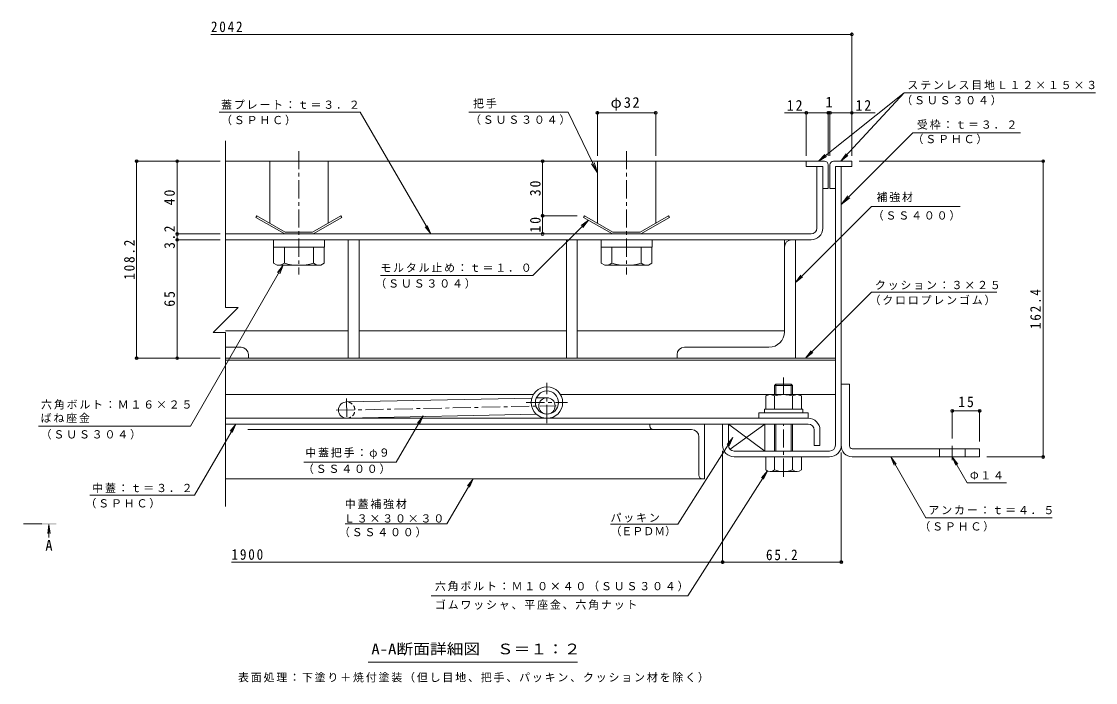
# Model space of a CAD drawing. Units: millimetres on the paper, enlarged 10 times, with parts at other scales. Extents: x -2686 to 2789, y -1962 to 1831.
# Drawn here: x -161 to 2789, y 16 to 1831 of the extents above; entities that cross this region are included whole.
import ezdxf
from ezdxf.enums import TextEntityAlignment as Align

# ---------------------------------------------------------------- set-up
doc = ezdxf.new("R2010")
doc.units = ezdxf.units.MM
doc.header["$LTSCALE"] = 10
doc.header["$PDMODE"] = 32
doc.header["$PDSIZE"] = 8
doc.linetypes.add('CHAIN1', pattern=[8, 5, -1, 1, -1])
doc.linetypes.add('DASHED1', pattern=[1.8, 1.2, -0.6])
for name, color, linetype, lineweight in [('0-2_仕上', 4, 'Continuous', 9), ('0-5_寸法', 7, 'Continuous', 9), ('D-1', 2, 'Continuous', 9), ('D-2', 3, 'Continuous', 9), ('D-3', 4, 'Continuous', 9), ('D-5', 7, 'Continuous', 9), ('D-6', 6, 'Continuous', 9), ('D-7', 5, 'Continuous', 5), ('D-8', 5, 'Continuous', 5), ('D-9', 134, 'Continuous', 5), ('D-A', 3, 'Continuous', 9), ('D-B', 6, 'Continuous', 9), ('D-C', 2, 'Continuous', 9), ('D-D', 4, 'Continuous', 9), ('D-E', 3, 'Continuous', 9), ('D-F', 7, 'Continuous', 9)]:
    doc.layers.add(name, color=color, linetype=linetype, lineweight=lineweight)
doc.styles.add('ＭＳ ゴシック', font='')
doc.styles.get('ＭＳ ゴシック').set_extended_font_data('MS Gothic')

msp = doc.modelspace()

# ---------------------------------------------------------------- linework, layer by layer
at = {"layer": '0-2_仕上', "linetype": 'CHAIN1'}
msp.add_line((-105.4, 452.09), (-160.94, 452.09), dxfattribs=at)
at = {"layer": '0-2_仕上'}
for q in [(-88.66, 425.3), (-82.14, 425.3), (-85.4, 414.48)]:
    msp.add_line((-85.4, 450.09), q, dxfattribs=at)
msp.add_solid([(-105.4, 450.09), (-105.4, 454.09), (-65.4, 450.09), (-65.4, 454.09)], dxfattribs=at)
at = {"layer": 'D-1'}
for p, q in [((2074.84, 667.91), (2074.84, 1432.91)), ((2090.84, 1432.91), (2074.84, 1432.91)), ((2090.84, 667.91), (2090.84, 1432.91)), ((1780.84, 667.91), (1780.84, 725.91)), ((2058.84, 651.91), (1796.84, 651.91)), ((1796.84, 635.91), (1907.34, 635.91)), ((2058.84, 635.91), (1957.34, 635.91))]:
    msp.add_line(p, q, dxfattribs=at)
msp.add_lwpolyline([(1764.84, 667.91), (1764.84, 725.91), (1780.84, 725.91)], dxfattribs=at)
for centre, radius, start, end in [((1796.84, 667.91), 32, 180, 270), ((1796.84, 667.91), 16, 180, 270), ((2058.84, 667.91), 16, 270, 0), ((2058.84, 667.91), 32, 270, 0)]:
    msp.add_arc(centre, radius, start, end, dxfattribs=at)
at = {"layer": 'D-2'}
for p, q in [((2023.84, 1263.91), (2023.84, 1432.91)), ((2039.84, 1432.91), (2023.84, 1432.91)), ((2039.84, 1263.91), (2039.84, 1432.91)), ((2007.84, 1247.91), (399.84, 1247.91)), ((399.84, 1231.91), (2007.84, 1231.91))]:
    msp.add_line(p, q, dxfattribs=at)
at = {"layer": 'D-2', "linetype": 'CHAIN1'}
for p, q in [((1282.34, 728.42), (1282.34, 839.4)), ((1225.59, 785.16), (1339.08, 785.16))]:
    msp.add_line(p, q, dxfattribs=at)
at = {"layer": 'D-2'}
for radius in [43.25, 31.75]:
    msp.add_circle((1282.34, 785.16), radius, dxfattribs=at)
for radius in [32, 16]:
    msp.add_arc((2007.84, 1263.91), radius, 270, 0, dxfattribs=at)
at = {"layer": 'D-3'}
for p, q in [((2044.84, 1447.91), (399.84, 1447.91)), ((1994.84, 1447.91), (1994.84, 1432.91)), ((2069.84, 1447.91), (2119.84, 1447.91)), ((2119.84, 1447.91), (2119.84, 1432.91)), ((1994.84, 1432.91), (2039.84, 1432.91)), ((2039.84, 1432.91), (2039.84, 1372.91)), ((2054.84, 1437.91), (2054.84, 1372.91)), ((2059.84, 1437.91), (2059.84, 1372.91)), ((2119.84, 1432.91), (2074.84, 1432.91)), ((2074.84, 1372.91), (2074.84, 1432.91)), ((2039.84, 1372.91), (2054.84, 1372.91)), ((2074.84, 1372.91), (2059.84, 1372.91)), ((485.64, 1297.91), (563.59, 1252.91)), ((716.53, 1297.91), (638.59, 1252.91)), ((1385.64, 1297.91), (1463.59, 1252.91)), ((1616.53, 1297.91), (1538.59, 1252.91)), ((639.93, 1247.91), (562.25, 1247.91)), ((563.59, 1252.91), (638.59, 1252.91)), ((1539.93, 1247.91), (1462.25, 1247.91)), ((1463.59, 1252.91), (1538.59, 1252.91))]:
    msp.add_line(p, q, dxfattribs=at)
for points in [[(485.64, 1297.91), (483.14, 1293.58), (562.25, 1247.91)], [(716.53, 1297.91), (719.03, 1293.58), (639.93, 1247.91)], [(1385.64, 1297.91), (1383.14, 1293.58), (1462.25, 1247.91)], [(1616.53, 1297.91), (1619.03, 1293.58), (1539.93, 1247.91)]]:
    msp.add_lwpolyline(points, dxfattribs=at)
for centre, start, end in [((2044.84, 1437.91), 0, 90), ((2069.84, 1437.91), 90, 180)]:
    msp.add_arc(centre, 10, start, end, dxfattribs=at)
at = {"layer": 'D-5'}
for p, q in [((2263.38, 1635.31), (2028.74, 1447.91)), ((2263.38, 1635.31), (2089.87, 1447.91)), ((2263.38, 1635.31), (2789.23, 1635.31)), ((381.99, 1582.66), (769.17, 1582.66)), ((963.46, 1247.91), (769.17, 1582.66)), ((1340.67, 1582.66), (1067.42, 1582.66)), ((1340.67, 1582.66), (1421.08, 1415.57)), ((2287.23, 1525.95), (2090.84, 1328.88)), ((2287.23, 1525.95), (2583.57, 1525.95)), ((2028.75, 1447.91), (2046.08, 1465.93)), ((2028.75, 1447.91), (2050.15, 1460.83)), ((2089.87, 1447.91), (2104.31, 1468.31)), ((2089.87, 1447.91), (2109.1, 1463.88)), ((1421.08, 1415.57), (1404.66, 1440.68)), ((1421.08, 1415.57), (1411.71, 1444.07)), ((2090.84, 1328.88), (2109.06, 1352.71)), ((2090.84, 1328.88), (2114.6, 1347.18)), ((2417.33, 1323.66), (2173.78, 1323.66)), ((963.46, 1247.91), (953.84, 1270.99)), ((1243.96, 1133.75), (1396.23, 1286.02)), ((1396.23, 1286.02), (1376.4, 1270.8)), ((1396.23, 1286.02), (1381.01, 1266.19)), ((963.46, 1247.91), (948.2, 1267.71)), ((557.91, 1161.91), (303.08, 720.53)), ((557.91, 1161.91), (542.69, 1142.08)), ((557.91, 1161.91), (548.35, 1138.81)), ((825.03, 1133.75), (1243.96, 1133.75)), ((1964.84, 1114.72), (1984.67, 1129.94)), ((2173.78, 1087.9), (1992.79, 906.91)), ((2173.78, 1087.9), (2518.32, 1087.9)), ((1992.79, 906.91), (2008.01, 926.75)), ((1992.79, 906.91), (2012.62, 922.13)), ((942.35, 748.56), (927.08, 728.76)), ((942.35, 748.56), (932.73, 725.48)), ((-113.77, 720.53), (303.08, 720.53)), ((314.67, 531.09), (427.74, 725.91)), ((427.74, 725.91), (412.48, 706.11)), ((427.74, 725.91), (418.12, 702.83)), ((1641.6, 450.78), (1793.32, 688.89)), ((1793.32, 688.89), (1777.25, 669.74)), ((1793.32, 688.89), (1782.76, 666.23)), ((2226.61, 635.91), (2236.17, 612.81)), ((2226.61, 635.91), (2323.02, 468.92)), ((2226.61, 635.91), (2241.83, 616.07)), ((2395.84, 635.91), (2405.4, 612.81)), ((2395.84, 635.91), (2411.06, 616.07)), ((2395.84, 635.91), (2436.95, 564.7)), ((1669.38, 254.78), (1887.79, 597.53)), ((1887.79, 597.53), (1871.72, 578.38)), ((1887.79, 597.53), (1877.22, 574.88)), ((1007.63, 451.96), (1079.58, 575.91)), ((1079.58, 575.91), (1064.31, 556.11)), ((1079.58, 575.91), (1069.96, 552.83)), ((2436.95, 564.7), (2545, 564.7)), ((26.95, 531.09), (314.67, 531.09)), ((728.48, 451.96), (1007.63, 451.96)), ((1457.03, 450.78), (1641.6, 450.78)), ((2323.02, 468.92), (2670.46, 468.92)), ((964.5, 254.78), (1669.38, 254.78)), ((1366.35, 72.57), (791.35, 72.57))]:
    msp.add_line(p, q, dxfattribs=at)
for points in [[(2173.78, 1323.66), (1964.84, 1114.72), (1980.06, 1134.56)], [(614.95, 621.64), (868.68, 621.64), (942.35, 748.56)]]:
    msp.add_lwpolyline(points, dxfattribs=at)
at = {"layer": 'D-6'}
for p, q in [((2074.84, 1341.9), (2074.84, 1326.9)), ((399.84, 906.91), (2074.84, 906.91)), ((399.84, 901.91), (2074.84, 901.91)), ((1244.96, 806.91), (399.84, 806.91)), ((731.87, 786.9), (1240.9, 797.55)), ((1253.21, 797.8), (1281.87, 798.4)), ((1319.72, 806.91), (1889.84, 806.91)), ((1974.84, 806.91), (2074.84, 806.91)), ((732.81, 741.91), (1253.64, 752.8)), ((1282.34, 753.4), (1282.81, 753.41)), ((1780.84, 725.91), (1780.84, 667.91)), ((1785.35, 656.76), (1880.84, 725.91))]:
    msp.add_line(p, q, dxfattribs=at)
at = {"layer": 'D-6', "linetype": 'CHAIN1'}
for p, q in [((703.82, 763.81), (1307.62, 776.44)), ((731.68, 795.91), (732.93, 736.03))]:
    msp.add_line(p, q, dxfattribs=at)
at = {"layer": 'D-6'}
msp.add_lwpolyline([(1796.84, 651.91), (1880.84, 651.91), (1880.84, 725.91), (1780.84, 725.91), (1880.84, 651.91)], dxfattribs=at)
msp.add_circle((1282.34, 775.91), 22.5, dxfattribs=at)
msp.add_arc((732.34, 764.41), 22.5, 90, 270, dxfattribs=at)
at = {"layer": 'D-6', "linetype": 'DASHED1'}
msp.add_arc((732.34, 764.41), 22.5, 270, 90, dxfattribs=at)
at = {"layer": 'D-7'}
for p, q in [((1911.4, 835.91), (1907.34, 831.85)), ((1957.34, 831.85), (1907.34, 831.85)), ((1907.34, 806.91), (1907.34, 831.85)), ((1953.28, 835.91), (1911.4, 835.91)), ((1911.4, 806.91), (1911.4, 835.91)), ((1953.28, 835.91), (1957.34, 831.85)), ((1953.28, 806.91), (1953.28, 835.91)), ((1957.34, 831.85), (1957.34, 808.41)), ((1957.34, 831.85), (1957.34, 806.91)), ((1907.34, 725.91), (1907.34, 651.91)), ((1911.4, 651.91), (1911.4, 725.91)), ((1953.28, 651.91), (1953.28, 725.91)), ((1957.34, 725.91), (1957.34, 651.91)), ((1981.34, 635.91), (1883.34, 635.91)), ((1883.34, 600.38), (1883.34, 635.91)), ((1907.34, 635.91), (1907.34, 600.38)), ((1957.34, 635.91), (1957.34, 600.38)), ((1981.34, 600.38), (1981.34, 635.91)), ((1969.34, 595.91), (1895.34, 595.91))]:
    msp.add_line(p, q, dxfattribs=at)
at = {"layer": 'D-7', "linetype": 'CHAIN1'}
for p, q in [((1932.34, 806.91), (1932.34, 853.57)), ((1932.34, 581.52), (1932.34, 725.91))]:
    msp.add_line(p, q, dxfattribs=at)
at = {"layer": 'D-7', "color": 2, "lineweight": 9}
for p, q in [((1883.26, 803.11), (1889.84, 806.91)), ((1883.26, 803.11), (1883.26, 766.91)), ((1974.84, 806.91), (1889.84, 806.91)), ((1907.8, 803.11), (1907.8, 766.91)), ((1956.87, 803.11), (1956.87, 766.91))]:
    msp.add_line(p, q, dxfattribs=at)
at = {"layer": 'D-7', "color": 134}
for p, q in [((1864.84, 756.91), (1864.84, 741.91)), ((1864.84, 756.91), (1999.84, 756.91)), ((1864.84, 741.91), (1999.84, 741.91)), ((1999.84, 756.91), (1999.84, 741.91))]:
    msp.add_line(p, q, dxfattribs=at)
at = {"layer": 'D-7', "color": 6, "lineweight": 9}
for p, q in [((1879.84, 766.91), (1879.84, 756.91)), ((1879.84, 756.91), (1984.84, 756.91))]:
    msp.add_line(p, q, dxfattribs=at)
at = {"layer": 'D-7', "color": 2, "lineweight": 9}
msp.add_lwpolyline([(1974.84, 806.91), (1981.41, 803.11), (1981.41, 766.91), (1883.26, 766.91)], dxfattribs=at)
at = {"layer": 'D-7', "color": 6, "lineweight": 9}
msp.add_lwpolyline([(1879.84, 766.91), (1984.84, 766.91), (1984.84, 756.91)], dxfattribs=at)
at = {"layer": 'D-7', "color": 2, "lineweight": 9}
for centre, radius, start, end in [((1897.74, 778.03), 28.97, 94.38438, 120), ((1894.76, 782.71), 24.21, 57.42749, 88.18784), ((1932.34, 725.7), 81.2, 72.41188, 107.5881), ((1969.91, 782.71), 24.21, 91.81215, 122.57249), ((1966.93, 778.03), 28.97, 59.99998, 85.6156)]:
    msp.add_arc(centre, radius, start, end, dxfattribs=at)
at = {"layer": 'D-7'}
for centre, radius, start, end in [((1895.34, 614.24), 18.33, 229.1022, 310.89809), ((1932.34, 667.99), 72.08, 249.70546, 290.29454), ((1969.34, 614.24), 18.33, 229.10191, 310.8978)]:
    msp.add_arc(centre, radius, start, end, dxfattribs=at)
at = {"layer": 'D-8'}
for p, q in [((399.84, 1231.91), (1964.84, 1231.91)), ((1964.84, 1231.91), (1964.84, 906.91)), ((1964.84, 906.91), (399.84, 906.91))]:
    msp.add_line(p, q, dxfattribs=at)
at = {"layer": 'D-9'}
for p, q in [((531.59, 1211.91), (531.59, 1167.4)), ((561.09, 1167.4), (561.09, 1211.91)), ((641.09, 1167.4), (641.09, 1211.91)), ((670.59, 1211.91), (670.59, 1167.54)), ((1431.58, 1211.91), (1431.58, 1167.54)), ((1461.09, 1167.4), (1461.09, 1211.91)), ((1541.09, 1167.4), (1541.09, 1211.91)), ((1570.59, 1211.91), (1570.59, 1167.4)), ((1934.84, 979.41), (1934.84, 1211.91)), ((1954.84, 1231.91), (1964.84, 1231.91)), ((1964.84, 906.91), (1964.84, 1231.91)), ((541.09, 1161.91), (531.59, 1167.4)), ((541.09, 1161.91), (660.84, 1161.91)), ((661.04, 1162.03), (670.59, 1167.54)), ((1441.13, 1162.03), (1431.58, 1167.54)), ((1561.09, 1161.91), (1441.33, 1161.91)), ((1561.09, 1161.91), (1570.59, 1167.4)), ((399.84, 936.91), (442.34, 936.91)), ((462.34, 916.91), (462.34, 906.91)), ((1639.84, 916.91), (1639.84, 906.91)), ((1892.34, 936.91), (1659.84, 936.91)), ((462.34, 906.91), (399.84, 906.91)), ((1654.84, 906.91), (1964.84, 906.91))]:
    msp.add_line(p, q, dxfattribs=at)
for centre, radius, start, end in [((1954.84, 1211.91), 20, 90, 180), ((542.38, 1196.42), 34.53, 267.86055, 302.81094), ((601.09, 1310.51), 148.6, 254.38446, 285.61554), ((659.8, 1196.42), 34.53, 237.18906, 272.13945), ((1442.37, 1196.42), 34.53, 267.86055, 302.81094), ((1501.08, 1310.51), 148.6, 254.38446, 285.61554), ((1559.8, 1196.42), 34.53, 237.18906, 272.13945), ((1892.34, 979.41), 42.5, 270, 0), ((442.34, 916.91), 20, 0, 90), ((1659.84, 916.91), 20, 90, 180)]:
    msp.add_arc(centre, radius, start, end, dxfattribs=at)
at = {"layer": 'D-A'}
for p, q in [((2000.34, 741.91), (399.84, 741.91)), ((399.84, 725.91), (2000.34, 725.91)), ((2016.34, 709.91), (2016.34, 666.91)), ((2032.34, 709.91), (2032.34, 666.91)), ((2016.34, 666.91), (2032.34, 666.91))]:
    msp.add_line(p, q, dxfattribs=at)
for radius in [32, 16]:
    msp.add_arc((2000.34, 709.91), radius, 0, 90, dxfattribs=at)
at = {"layer": 'D-B'}
for p, q in [((1564.84, 725.91), (460.75, 725.91)), ((1574.84, 710.91), (460.75, 710.91)), ((1564.84, 725.91), (1714.84, 725.91)), ((1564.84, 720.91), (1564.84, 725.91)), ((1574.84, 710.91), (1679.84, 710.91)), ((1714.84, 725.91), (1714.84, 575.91)), ((1699.84, 585.91), (1699.84, 690.91)), ((1709.84, 575.91), (399.84, 575.91)), ((1709.84, 575.91), (1714.84, 575.91))]:
    msp.add_line(p, q, dxfattribs=at)
for centre, radius, start, end in [((1574.84, 720.91), 10, 180, 270), ((1679.84, 690.91), 20, 0, 90), ((1709.84, 585.91), 10, 180, 270)]:
    msp.add_arc(centre, radius, start, end, dxfattribs=at)
at = {"layer": 'D-C', "linetype": 'CHAIN1'}
for p, q in [((601.09, 1475.59), (601.09, 1136.28)), ((1501.09, 1475.59), (1501.09, 1136.28))]:
    msp.add_line(p, q, dxfattribs=at)
at = {"layer": 'D-C'}
for p, q in [((681.09, 1447.91), (521.09, 1447.91)), ((521.09, 1277.45), (521.09, 1447.91)), ((681.09, 1277.45), (681.09, 1447.91)), ((1421.08, 1447.91), (1581.09, 1447.91)), ((1421.08, 1277.45), (1421.08, 1447.91)), ((1581.09, 1277.45), (1581.09, 1447.91))]:
    msp.add_line(p, q, dxfattribs=at)
at = {"layer": 'D-C', "color": 134, "lineweight": 5}
for p, q in [((671.09, 1231.91), (531.09, 1231.91)), ((531.09, 1231.91), (531.09, 1211.91)), ((1431.08, 1231.91), (1431.08, 1211.91)), ((1431.08, 1231.91), (1571.08, 1231.91)), ((1431.08, 1211.91), (1571.08, 1211.91)), ((1571.08, 1231.91), (1571.08, 1211.91))]:
    msp.add_line(p, q, dxfattribs=at)
msp.add_lwpolyline([(671.09, 1231.91), (671.09, 1211.91), (531.09, 1211.91)], dxfattribs=at)
at = {"layer": 'D-D'}
for p, q in [((399.84, 1231.91), (736.5, 1231.91)), ((736.5, 1231.91), (736.5, 981.91)), ((766.5, 1231.91), (766.5, 981.91)), ((1335.67, 1231.91), (766.5, 1231.91)), ((1335.67, 981.91), (1335.67, 1231.91)), ((1934.84, 1231.91), (1365.67, 1231.91)), ((1934.84, 981.91), (1934.84, 1231.91)), ((736.5, 981.91), (399.84, 981.91)), ((766.5, 981.91), (1335.67, 981.91))]:
    msp.add_line(p, q, dxfattribs=at)
msp.add_lwpolyline([(1365.67, 1231.91), (1365.67, 981.91), (1934.84, 981.91)], dxfattribs=at)
at = {"layer": 'D-E', "color": 2}
for p, q in [((736.5, 1231.91), (736.5, 906.91)), ((766.5, 1231.91), (736.5, 1231.91)), ((766.5, 906.91), (766.5, 1231.91)), ((1335.67, 906.91), (1335.67, 1231.91)), ((1335.67, 1231.91), (1365.67, 1231.91)), ((1365.67, 1231.91), (1365.67, 906.91)), ((736.5, 906.91), (766.5, 906.91)), ((1365.67, 906.91), (1335.67, 906.91))]:
    msp.add_line(p, q, dxfattribs=at)
at = {"layer": 'D-E'}
for p, q in [((2090.84, 835.91), (2090.84, 667.91)), ((2090.84, 835.91), (2113.34, 835.91)), ((2113.34, 665.91), (2113.34, 835.91)), ((2120.84, 658.41), (2470.84, 658.41)), ((2360.84, 635.91), (2360.84, 658.41)), ((2430.84, 635.91), (2430.84, 658.41)), ((2470.84, 658.41), (2470.84, 635.91)), ((2470.84, 635.91), (2120.84, 635.91))]:
    msp.add_line(p, q, dxfattribs=at)
at = {"layer": 'D-E', "linetype": 'CHAIN1'}
msp.add_line((2395.84, 627.17), (2395.84, 666.62), dxfattribs=at)
at = {"layer": 'D-E'}
for radius, start in [(30, 176.17647), (7.5, 180.00027)]:
    msp.add_arc((2120.84, 665.91), radius, start, 270, dxfattribs=at)
at = {"layer": 'D-F'}
for p, q in [((2119.84, 1462.91), (2119.84, 1800.89)), ((2119.84, 1795.89), (359.38, 1795.89)), ((1421.09, 1462.91), (1421.09, 1585.53)), ((1421.09, 1580.53), (1581.09, 1580.53)), ((1581.09, 1462.91), (1581.09, 1585.53)), ((1935.27, 1580.53), (2054.84, 1580.53)), ((1994.84, 1462.91), (1994.84, 1585.53)), ((2054.84, 1462.91), (2054.84, 1585.53)), ((2054.84, 1580.53), (2059.84, 1580.53)), ((2059.84, 1462.91), (2059.84, 1585.53)), ((2059.84, 1580.53), (2184.19, 1580.53)), ((399.84, 1503.67), (399.84, 1046.32)), ((384.84, 1447.91), (152.29, 1447.91)), ((155.29, 906.91), (155.29, 1447.91)), ((266.73, 1247.91), (266.73, 1447.91)), ((1270.38, 1297.91), (1270.38, 1447.91)), ((2648.46, 1447.91), (2139.84, 1447.91)), ((2645.46, 635.91), (2645.46, 1447.91)), ((1267.38, 1297.91), (1365.64, 1297.91)), ((1270.38, 1247.91), (1270.38, 1297.91)), ((384.84, 1247.91), (261.73, 1247.91)), ((266.73, 1231.91), (266.73, 1247.91)), ((384.84, 1231.91), (261.73, 1231.91)), ((266.73, 906.91), (266.73, 1231.91)), ((434.24, 1046.32), (365.43, 977.5)), ((399.84, 1046.32), (434.24, 1046.32)), ((399.84, 977.5), (365.43, 977.5)), ((399.84, 977.5), (399.84, 499.37)), ((152.29, 906.91), (384.84, 906.91)), ((2395.84, 765.16), (2395.84, 686.62)), ((2395.84, 762.16), (2470.84, 762.16)), ((2470.84, 765.16), (2470.84, 678.41)), ((1764.83, 652.91), (1764.83, 342.01)), ((2090.84, 344.01), (2090.84, 647.91)), ((2648.46, 635.91), (2490.84, 635.91)), ((1764.83, 347.01), (416.06, 347.01)), ((1764.83, 347.01), (2090.84, 347.01))]:
    msp.add_line(p, q, dxfattribs=at)
for p in [(2119.84, 1795.89), (1421.09, 1580.53), (1581.09, 1580.53), (1994.84, 1580.53), (2054.84, 1580.53), (2059.84, 1580.53), (2119.84, 1580.53), (155.29, 1447.91), (266.73, 1447.91), (1270.38, 1447.91), (2645.46, 1447.91), (1270.38, 1297.91), (266.73, 1247.91), (1270.38, 1247.91), (266.73, 1231.91), (155.29, 906.91), (266.73, 906.91), (2395.84, 762.16), (2470.84, 762.16), (2645.46, 635.91), (1764.83, 347.01), (2090.84, 347.01)]:
    msp.add_point(p, dxfattribs=at)

# ---------------------------------------------------------------- texts
at = {"layer": '0-5_寸法', "color": 2, "style": 'ＭＳ ゴシック'}
msp.add_text('A', height=29.33, dxfattribs=at).set_placement((-95.4, 369.39), align=Align.BOTTOM_LEFT)
at = {"layer": 'D-5', "style": 'ＭＳ ゴシック'}
msp.add_text('（ＥＰＤＭ）', height=21.99, dxfattribs=at).set_placement((1457.03, 414.22), align=Align.BOTTOM_LEFT)
at = {"layer": 'D-5', "color": 2, "style": 'ＭＳ ゴシック', "width": 1.15}
msp.add_text('A-A断面詳細図\u3000Ｓ＝１：２', height=29.33, dxfattribs=at).set_placement((800.1, 85.07), align=Align.BOTTOM_LEFT)
at = {"layer": 'D-5', "char_height": 21.99, "attachment_point": 7, "style": 'ＭＳ ゴシック'}
for s, insert in [('\\T1.17;ステンレス目地Ｌ１２×１５×３', (2272.58, 1643.47)), ('\\T1.17;（ＳＵＳ３０４）', (2255.74, 1601.03)), ('\\T1.17;蓋プレート：ｔ＝３．２', (387.32, 1590.21)), ('\\T1.17;把手', (1079.51, 1592.5)), ('\\T1.17;（ＳＰＨＣ）', (387.32, 1546.54)), ('\\T1.17;（ＳＵＳ３０４）', (1071.1, 1547.6)), ('\\T1.17;受枠：ｔ＝３．２', (2298.73, 1534.51)), ('\\T1.17;（ＳＰＨＣ）', (2286.57, 1494.36)), ('\\T1.17;補強材', (2187.53, 1335.14)), ('\\T1.17;（ＳＳ４００）', (2177.33, 1284.62)), ('\\T1.17;モルタル止め：ｔ＝１．０', (824.63, 1142.76)), ('\\T1.17;（ＳＵＳ３０４）', (811.07, 1097.85)), ('\\T1.17;クッション：３×２５', (2183.33, 1094.23)), ('\\T1.17;（クロロプレンゴム）', (2168.51, 1052.13)), ('\\T1.17;六角ボルト：Ｍ１６×２５', (-107.24, 765.89)), ('\\T1.17;ばね座金', (-108.29, 729.16)), ('\\T1.17;（ＳＵＳ３０４）', (-108.29, 683.61)), ('\\T1.17;中蓋把手：φ９', (618.67, 630.53)), ('\\T1.17;（ＳＳ４００）', (612.03, 588.99)), ('\\T1.17;Φ１４', (2444.25, 573.22)), ('\\T1.17;中蓋：ｔ＝３．２', (33.38, 536.79)), ('\\T1.17;（ＳＰＨＣ）', (14.7, 494.23)), ('\\T1.17;中蓋補強材', (727.19, 492.46)), ('\\T1.17;アンカー：ｔ＝４．５', (2330.32, 477.44)), ('\\T1.17;Ｌ３×３０×３０', (724.84, 455.27)), ('\\T1.17;パッキン', (1457.03, 455.61)), ('\\T1.17;（ＳＳ４００）', (711, 415.13)), ('\\T1.17;（ＳＰＨＣ）', (2305.34, 430.84)), ('\\T1.17;六角ボルト：Ｍ１０×４０（ＳＵＳ３０４）', (974.65, 266.8)), ('\\T1.17;ゴムワッシャ、平座金、六角ナット', (974.65, 215.97)), ('\\T1.17;表面処理：下塗り＋焼付塗装（但し目地、把手、パッキン、クッション材を除く）', (433.85, 16.44))]:
    msp.add_mtext(s, dxfattribs=dict(at, insert=insert))
at = {"layer": 'D-F', "color": 2, "style": 'ＭＳ ゴシック'}
msp.add_text('1', height=29.33, dxfattribs=at).set_placement((2047.34, 1586.53), align=Align.BOTTOM_LEFT)
at = {"layer": 'D-F', "color": 2, "char_height": 29.33, "attachment_point": 7, "style": 'ＭＳ ゴシック'}
for s, insert in [('\\T1.28;\\W0.9;2042', (359.38, 1801.89)), ('\\T1.19;φ32', (1457.34, 1586.53)), ('\\T1.27;\\W0.95;12', (1941.37, 1586.53)), ('\\T1.27;\\W0.95;12', (2130.11, 1586.53)), ('\\T1.27;\\W0.95;15', (2412.09, 772.16)), ('\\T1.28;\\W0.9;1900', (416.06, 353.01)), ('\\T1.28;\\W0.9;65.2', (1884.08, 352.01))]:
    msp.add_mtext(s, dxfattribs=dict(at, insert=insert))
at = {"layer": 'D-F', "color": 2, "char_height": 29.33, "attachment_point": 7, "rotation": 90, "style": 'ＭＳ ゴシック'}
for s, insert in [('\\T1.27;\\W0.95;30', (1265.38, 1351.66)), ('\\T1.27;\\W0.95;40', (260.73, 1326.66)), ('\\T1.27;\\W0.9;3.2', (260.73, 1207.41)), ('\\T1.27;\\W0.95;10', (1265.38, 1251.66)), ('\\T1.28;\\W0.9;108.2', (150.29, 1122.41)), ('\\T1.28;\\W0.9;162.4', (2639.46, 986.91)), ('\\T1.27;\\W0.95;65', (260.73, 1048.16))]:
    msp.add_mtext(s, dxfattribs=dict(at, insert=insert))

doc.saveas('drawing.dxf')
